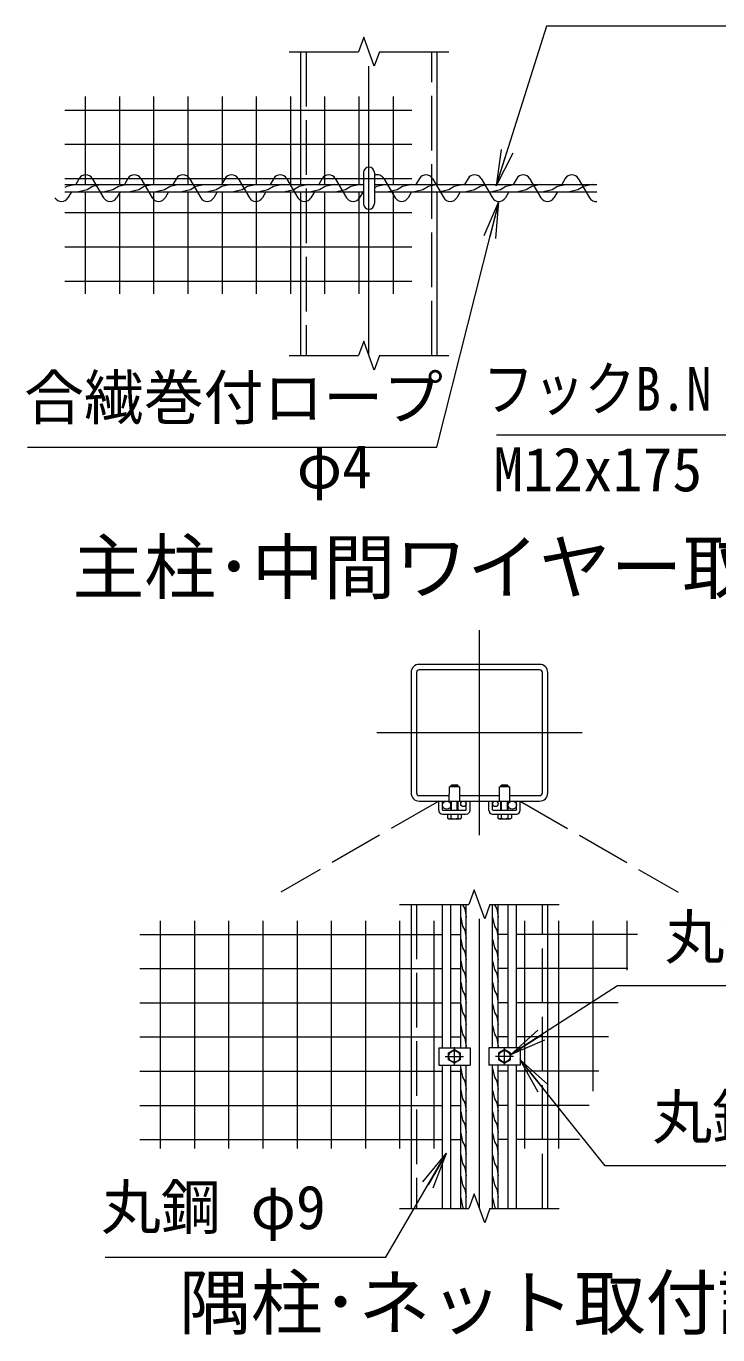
# Model space of a CAD drawing. Units: millimetres at full size; details may follow other scales. Extents: x -16800 to 16800, y -11880 to 11880.
# Drawn here: x 10516 to 13550, y 1031 to 6771 of the extents above; entities that cross this region are included whole.
import ezdxf
from ezdxf.enums import TextEntityAlignment as Align

# ---------------------------------------------------------------- set-up
doc = ezdxf.new("R2010")
doc.units = ezdxf.units.MM
doc.header["$LTSCALE"] = 40
doc.linetypes.add('DASHED', pattern=[7.5, 6, -1.5])
doc.linetypes.add('USER1', pattern=[50.8, 31.75, -6.35, 6.35, -6.35])
for name, color, linetype, lineweight in [('0-0_D-STR1', 1, 'Continuous', 18), ('0-1_D-BMK', 2, 'USER1', 13), ('0-2_D-STR3', 3, 'Continuous', 13), ('0-6_D-STR-DIM', 7, 'Continuous', 13), ('0-7_0', 7, 'Continuous', 18), ('0-9_D-STR-TXT', 7, 'Continuous', 13), ('0-A_D-STR2', 7, 'Continuous', 13), ('0-B_D-TTL-TXT', 7, 'Continuous', 13)]:
    doc.layers.add(name, color=color, linetype=linetype, lineweight=lineweight)
doc.styles.add('ＭＳ ゴシック', font='')
doc.styles.get('ＭＳ ゴシック').set_extended_font_data('MS Gothic')

# ---------------------------------------------------------------- blocks, each defined once
blk = doc.blocks.new('_Open')
at = {"layer": '0-7_0'}
blk.add_line((-40, 6.67), (0, 0), dxfattribs=at)
blk.add_lwpolyline([(-40, -6.67), (0, 0), (-40, 0)], dxfattribs=at)

msp = doc.modelspace()

# ---------------------------------------------------------------- linework, layer by layer
at = {"layer": '0-0_D-STR1'}
for p, q in [((11719.19, 6659.41), (11719.19, 6076.74)), ((12319.19, 6076.74), (12319.19, 6659.41)), ((11719.19, 6044.74), (11719.19, 5326.08)), ((12319.19, 5326.08), (12319.19, 6044.74)), ((12767.9, 3971.85), (12239.9, 3971.85)), ((12203.9, 3935.85), (12203.9, 3407.85)), ((12227.9, 3935.85), (12227.9, 3407.85)), ((12767.9, 3947.85), (12239.9, 3947.85)), ((12779.9, 3407.85), (12779.9, 3935.85)), ((12803.9, 3407.85), (12803.9, 3935.85)), ((12239.9, 3395.85), (12371.66, 3395.85)), ((12416.15, 3395.85), (12591.66, 3395.85)), ((12636.15, 3395.85), (12767.9, 3395.85)), ((12239.9, 3371.85), (12767.9, 3371.85)), ((12203.9, 2918.64), (12203.9, 1585.31)), ((12803.9, 1585.31), (12803.9, 2918.64))]:
    msp.add_line(p, q, dxfattribs=at)
at = {"layer": '0-0_D-STR1', "linetype": 'DASHED'}
for p, q in [((11743.19, 6659.41), (11743.19, 5326.08)), ((12295.19, 5326.08), (12295.19, 6659.41)), ((12227.9, 2918.64), (12227.9, 1585.31)), ((12779.9, 1585.31), (12779.9, 2918.64))]:
    msp.add_line(p, q, dxfattribs=at)
at = {"layer": '0-0_D-STR1'}
for centre, radius, start, end in [((12239.9, 3935.85), 36, 90, 180), ((12767.9, 3935.85), 36, 0, 90), ((12239.9, 3935.85), 12, 90, 180), ((12767.9, 3935.85), 12, 0, 90), ((12239.9, 3407.85), 36, 180, 270), ((12239.9, 3407.85), 12, 180, 270), ((12767.9, 3407.85), 36, 270, 0), ((12767.9, 3407.85), 12, 270, 0)]:
    msp.add_arc(centre, radius, start, end, dxfattribs=at)
at = {"layer": '0-1_D-BMK'}
for p, q in [((12019.19, 5326.08), (12019.19, 6659.41)), ((12503.9, 3221.85), (12503.9, 4121.85)), ((12953.9, 3671.85), (12053.9, 3671.85)), ((12503.9, 1585.31), (12503.9, 2918.64)), ((12353.9, 2251.97), (12433.9, 2251.97)), ((12393.9, 2211.97), (12393.9, 2291.97)), ((12653.9, 2251.97), (12573.9, 2251.97)), ((12613.9, 2211.97), (12613.9, 2291.97))]:
    msp.add_line(p, q, dxfattribs=at)
at = {"layer": '0-2_D-STR3', "color": 4}
for p, q in [((10748.49, 6102.74), (10733.1, 6076.74)), ((10805.35, 6102.74), (10855.1, 6018.74)), ((10961.7, 6102.74), (10946.3, 6076.74)), ((11018.56, 6102.74), (11068.3, 6018.74)), ((11174.91, 6102.74), (11159.51, 6076.74)), ((11231.77, 6102.74), (11281.51, 6018.74)), ((11388.11, 6102.74), (11372.71, 6076.74)), ((11444.97, 6102.74), (11494.71, 6018.74)), ((11601.32, 6102.74), (11585.92, 6076.74)), ((11658.18, 6102.74), (11707.92, 6018.74)), ((11814.52, 6102.74), (11799.13, 6076.74)), ((11871.38, 6102.74), (11921.12, 6018.74)), ((12084.59, 6102.74), (12134.33, 6018.74)), ((12240.93, 6102.74), (12225.54, 6076.74)), ((12297.79, 6102.74), (12347.54, 6018.74)), ((12454.14, 6102.74), (12438.74, 6076.74)), ((12511, 6102.74), (12560.74, 6018.74)), ((12667.34, 6102.74), (12651.95, 6076.74)), ((12724.2, 6102.74), (12773.95, 6018.74)), ((12880.55, 6102.74), (12865.15, 6076.74)), ((12937.41, 6102.74), (12987.15, 6018.74)), ((10714.15, 6044.74), (10698.75, 6018.74)), ((10927.35, 6044.74), (10911.96, 6018.74)), ((11140.56, 6044.74), (11125.16, 6018.74)), ((11353.76, 6044.74), (11338.37, 6018.74)), ((11566.97, 6044.74), (11551.57, 6018.74)), ((11780.18, 6044.74), (11764.78, 6018.74)), ((11995.19, 6047.8), (11977.01, 6017.09)), ((12206.59, 6044.74), (12191.19, 6018.74)), ((12419.79, 6044.74), (12404.4, 6018.74)), ((12633, 6044.74), (12617.6, 6018.74)), ((12846.2, 6044.74), (12830.81, 6018.74))]:
    msp.add_line(p, q, dxfattribs=at)
at = {"layer": '0-2_D-STR3'}
for p, q in [((11995.19, 6128.74), (11995.19, 5992.74)), ((12043.19, 6128.74), (12043.19, 5992.74)), ((10685.86, 6076.74), (11995.19, 6076.74)), ((10685.86, 6044.74), (11995.19, 6044.74)), ((12043.19, 6076.74), (13019.19, 6076.74)), ((12043.19, 6044.74), (13019.19, 6044.74)), ((12371.5, 3371.85), (12371.9, 3434.65)), ((12415.9, 3434.65), (12371.9, 3434.65)), ((12377.9, 3438.25), (12382.7, 3443.05)), ((12377.9, 3438.25), (12409.9, 3438.25)), ((12377.9, 3434.65), (12377.9, 3438.25)), ((12380.9, 3434.65), (12380.9, 3441.25)), ((12382.7, 3443.05), (12405.1, 3443.05)), ((12409.9, 3438.25), (12405.1, 3443.05)), ((12406.9, 3434.65), (12406.9, 3441.25)), ((12409.9, 3434.65), (12409.9, 3438.25)), ((12415.9, 3434.65), (12416.3, 3371.85)), ((12591.5, 3371.85), (12591.9, 3434.65)), ((12635.9, 3434.65), (12591.9, 3434.65)), ((12597.9, 3438.25), (12602.7, 3443.05)), ((12597.9, 3438.25), (12629.9, 3438.25)), ((12597.9, 3434.65), (12597.9, 3438.25)), ((12600.9, 3434.65), (12600.9, 3441.25)), ((12602.7, 3443.05), (12625.1, 3443.05)), ((12629.9, 3438.25), (12625.1, 3443.05)), ((12626.9, 3434.65), (12626.9, 3441.25)), ((12629.9, 3434.65), (12629.9, 3438.25)), ((12635.9, 3434.65), (12636.3, 3371.85)), ((12325.1, 3371.85), (12341.9, 3371.85)), ((12325.1, 3331.85), (12325.1, 3371.85)), ((12341.9, 3333.85), (12341.9, 3371.85)), ((12343.9, 3331.85), (12443.9, 3331.85)), ((12377.9, 3331.85), (12377.9, 3371.85)), ((12380.9, 3331.85), (12380.9, 3371.85)), ((12406.9, 3331.85), (12406.9, 3371.85)), ((12409.9, 3331.85), (12409.9, 3371.85)), ((12445.9, 3333.85), (12445.9, 3371.85)), ((12445.9, 3371.85), (12462.7, 3371.85)), ((12462.7, 3331.85), (12462.7, 3371.85)), ((12545.1, 3371.85), (12561.9, 3371.85)), ((12545.1, 3331.85), (12545.1, 3371.85)), ((12561.9, 3333.85), (12561.9, 3371.85)), ((12563.9, 3331.85), (12663.9, 3331.85)), ((12597.9, 3331.85), (12597.9, 3371.85)), ((12600.9, 3331.85), (12600.9, 3371.85)), ((12626.9, 3331.85), (12626.9, 3371.85)), ((12629.9, 3331.85), (12629.9, 3371.85)), ((12665.9, 3333.85), (12665.9, 3371.85)), ((12665.9, 3371.85), (12682.7, 3371.85)), ((12682.7, 3331.85), (12682.7, 3371.85)), ((12341.9, 3315.05), (12445.9, 3315.05)), ((12363.88, 3315.05), (12363.88, 3296.64)), ((12363.88, 3315.05), (12423.92, 3315.05)), ((12368.7, 3293.85), (12363.88, 3296.64)), ((12368.7, 3293.85), (12419.1, 3293.85)), ((12378.89, 3315.05), (12378.89, 3296.64)), ((12408.91, 3315.05), (12408.91, 3296.64)), ((12419.1, 3293.85), (12423.92, 3296.64)), ((12423.92, 3315.05), (12423.92, 3296.64)), ((12561.9, 3315.05), (12665.9, 3315.05)), ((12583.88, 3315.05), (12583.88, 3296.64)), ((12583.88, 3315.05), (12643.92, 3315.05)), ((12588.7, 3293.85), (12583.88, 3296.64)), ((12588.7, 3293.85), (12639.1, 3293.85)), ((12598.89, 3315.05), (12598.89, 3296.64)), ((12628.91, 3315.05), (12628.91, 3296.64)), ((12639.1, 3293.85), (12643.92, 3296.64)), ((12643.92, 3315.05), (12643.92, 3296.64)), ((12341.9, 2289.97), (12341.9, 2918.64)), ((12377.9, 2289.97), (12377.9, 2918.64)), ((12421.9, 2289.97), (12421.9, 2918.64)), ((12445.9, 2289.97), (12445.9, 2918.64)), ((12561.9, 2289.97), (12561.9, 2918.64)), ((12585.9, 2289.97), (12585.9, 2918.64)), ((12629.9, 2289.97), (12629.9, 2918.64)), ((12665.9, 2289.97), (12665.9, 2918.64)), ((12325.1, 2289.97), (12462.7, 2289.97)), ((12325.1, 2289.97), (12325.1, 2213.97)), ((12367.9, 2266.98), (12393.9, 2282)), ((12367.9, 2236.96), (12367.9, 2266.98)), ((12393.9, 2282), (12419.9, 2266.98)), ((12419.9, 2266.98), (12419.9, 2236.96)), ((12462.7, 2289.97), (12462.7, 2213.97)), ((12682.7, 2289.97), (12545.1, 2289.97)), ((12545.1, 2289.97), (12545.1, 2213.97)), ((12613.9, 2282), (12587.9, 2266.98)), ((12587.9, 2266.98), (12587.9, 2236.96)), ((12639.9, 2266.98), (12613.9, 2282)), ((12639.9, 2236.96), (12639.9, 2266.98)), ((12682.7, 2289.97), (12682.7, 2213.97)), ((12325.1, 2213.97), (12462.7, 2213.97)), ((12341.9, 1585.31), (12341.9, 2213.97)), ((12393.9, 2221.95), (12367.9, 2236.96)), ((12377.9, 1585.31), (12377.9, 2213.97)), ((12419.9, 2236.96), (12393.9, 2221.95)), ((12421.9, 1585.31), (12421.9, 2213.97)), ((12445.9, 1585.31), (12445.9, 2213.97)), ((12682.7, 2213.97), (12545.1, 2213.97)), ((12561.9, 1585.31), (12561.9, 2213.97)), ((12585.9, 1585.31), (12585.9, 2213.97)), ((12587.9, 2236.96), (12613.9, 2221.95)), ((12613.9, 2221.95), (12639.9, 2236.96)), ((12629.9, 1585.31), (12629.9, 2213.97)), ((12665.9, 1585.31), (12665.9, 2213.97))]:
    msp.add_line(p, q, dxfattribs=at)
for points in [[(10733.86, 6076.74), (10693.85, 6067.49), (10685.86, 6062.88)], [(10847.18, 6076.74), (10807.17, 6067.49), (10782.63, 6053.33), (10745.82, 6044.74)], [(10960.51, 6076.74), (10920.49, 6067.49), (10895.96, 6053.33), (10859.14, 6044.74)], [(11073.83, 6076.74), (11033.81, 6067.49), (11009.28, 6053.33), (10972.46, 6044.74)], [(11187.15, 6076.74), (11147.14, 6067.49), (11122.6, 6053.33), (11085.79, 6044.74)], [(11300.47, 6076.74), (11260.46, 6067.49), (11235.92, 6053.33), (11199.11, 6044.74)], [(11413.79, 6076.74), (11373.78, 6067.49), (11349.25, 6053.33), (11312.43, 6044.74)], [(11527.12, 6076.74), (11487.1, 6067.49), (11462.57, 6053.33), (11425.75, 6044.74)], [(11640.44, 6076.74), (11600.43, 6067.49), (11575.89, 6053.33), (11539.08, 6044.74)], [(11753.76, 6076.74), (11713.75, 6067.49), (11689.21, 6053.33), (11652.4, 6044.74)], [(11867.08, 6076.74), (11827.07, 6067.49), (11802.53, 6053.33), (11765.72, 6044.74)], [(11980.41, 6076.74), (11940.39, 6067.49), (11915.86, 6053.33), (11879.04, 6044.74)], [(12093.73, 6076.74), (12053.72, 6067.49), (12043.19, 6061.42)], [(12207.05, 6076.74), (12167.04, 6067.49), (12142.5, 6053.33), (12105.69, 6044.74)], [(12320.37, 6076.74), (12280.36, 6067.49), (12255.82, 6053.33), (12219.01, 6044.74)], [(12433.7, 6076.74), (12393.68, 6067.49), (12369.15, 6053.33), (12332.33, 6044.74)], [(12547.02, 6076.74), (12507, 6067.49), (12482.47, 6053.33), (12445.65, 6044.74)], [(12660.34, 6076.74), (12620.33, 6067.49), (12595.79, 6053.33), (12558.98, 6044.74)], [(12773.66, 6076.74), (12733.65, 6067.49), (12709.11, 6053.33), (12672.3, 6044.74)], [(12886.98, 6076.74), (12846.97, 6067.49), (12822.44, 6053.33), (12785.62, 6044.74)], [(13000.31, 6076.74), (12960.29, 6067.49), (12935.76, 6053.33), (12898.94, 6044.74)], [(12429.28, 2918.64), (12429.53, 2917.4), (12439.61, 2899.74), (12445.9, 2863.3)], [(12569.28, 2918.64), (12569.53, 2917.4), (12579.61, 2899.74), (12585.9, 2863.3)], [(12421.9, 2860.78), (12429.53, 2822.83), (12439.61, 2805.17), (12445.9, 2768.73)], [(12561.9, 2860.78), (12569.53, 2822.83), (12579.61, 2805.17), (12585.9, 2768.73)], [(12421.9, 2766.2), (12429.53, 2728.26), (12439.61, 2710.59), (12445.9, 2674.16)], [(12561.9, 2766.2), (12569.53, 2728.26), (12579.61, 2710.59), (12585.9, 2674.16)], [(12421.9, 2671.63), (12429.53, 2633.69), (12439.61, 2616.02), (12445.9, 2579.59)], [(12561.9, 2671.63), (12569.53, 2633.69), (12579.61, 2616.02), (12585.9, 2579.59)], [(12421.9, 2577.06), (12429.53, 2539.11), (12439.61, 2521.45), (12445.9, 2485.02)], [(12561.9, 2577.06), (12569.53, 2539.11), (12579.61, 2521.45), (12585.9, 2485.02)], [(12421.9, 2482.49), (12429.53, 2444.54), (12439.61, 2426.88), (12445.9, 2390.44)], [(12561.9, 2482.49), (12569.53, 2444.54), (12579.61, 2426.88), (12585.9, 2390.44)], [(12421.9, 2387.92), (12429.53, 2349.97), (12439.61, 2332.31), (12445.9, 2295.87)], [(12561.9, 2387.92), (12569.53, 2349.97), (12579.61, 2332.31), (12585.9, 2295.87)], [(12421.9, 2198.77), (12429.53, 2160.83), (12439.61, 2143.16), (12445.9, 2106.73)], [(12561.9, 2198.77), (12569.53, 2160.83), (12579.61, 2143.16), (12585.9, 2106.73)], [(12421.9, 2104.2), (12429.53, 2066.26), (12439.61, 2048.59), (12445.9, 2012.16)], [(12561.9, 2104.2), (12569.53, 2066.26), (12579.61, 2048.59), (12585.9, 2012.16)], [(12421.9, 2009.63), (12429.53, 1971.68), (12439.61, 1954.02), (12445.9, 1917.59)], [(12561.9, 2009.63), (12569.53, 1971.68), (12579.61, 1954.02), (12585.9, 1917.59)], [(12421.9, 1915.06), (12429.53, 1877.11), (12439.61, 1859.45), (12445.9, 1823.01)], [(12561.9, 1915.06), (12569.53, 1877.11), (12579.61, 1859.45), (12585.9, 1823.01)], [(12421.9, 1820.49), (12429.53, 1782.54), (12439.61, 1764.88), (12445.9, 1728.44)], [(12561.9, 1820.49), (12569.53, 1782.54), (12579.61, 1764.88), (12585.9, 1728.44)], [(12421.9, 1725.92), (12429.53, 1687.97), (12439.61, 1670.31), (12445.9, 1633.87)], [(12561.9, 1725.92), (12569.53, 1687.97), (12579.61, 1670.31), (12585.9, 1633.87)], [(12421.9, 1631.34), (12429.53, 1593.4), (12434.15, 1585.31)], [(12561.9, 1631.34), (12569.53, 1593.4), (12574.15, 1585.31)]]:
    msp.add_lwpolyline(points, dxfattribs=at)
for centre, radius in [((12359.9, 3353.85), 18), ((12433.9, 3359.85), 12), ((12573.9, 3359.85), 12), ((12647.9, 3353.85), 18), ((12393.9, 2251.97), 25), ((12613.9, 2251.97), 25)]:
    msp.add_circle(centre, radius, dxfattribs=at)
for centre, radius, start, end in [((12019.19, 6128.74), 24, 0, 180), ((12019.19, 5992.74), 24, 180, 0), ((12341.9, 3331.85), 16.8, 180, 270), ((12343.9, 3333.85), 2, 180, 270), ((12343.9, 3333.85), 2, 180, 270), ((12443.9, 3333.85), 2, 270, 0), ((12445.9, 3331.85), 16.8, 270, 0), ((12561.9, 3331.85), 16.8, 180, 270), ((12563.9, 3333.85), 2, 180, 270), ((12563.9, 3333.85), 2, 180, 270), ((12663.9, 3333.85), 2, 270, 0), ((12665.9, 3331.85), 16.8, 270, 0), ((12371.39, 3307.61), 13.29, 235.61585, 304.38415), ((12393.9, 3343.99), 49.68, 252.4121, 287.5879), ((12416.42, 3307.61), 13.29, 235.61585, 304.38415), ((12591.39, 3307.61), 13.29, 235.61585, 304.38415), ((12613.9, 3343.99), 49.68, 252.4121, 287.5879), ((12636.42, 3307.61), 13.29, 235.61585, 304.38415)]:
    msp.add_arc(centre, radius, start, end, dxfattribs=at)
at = {"layer": '0-2_D-STR3', "color": 4}
for centre, start, end in [((10776.92, 6087.03), 28.93798, 151.06202), ((10990.13, 6087.03), 28.93798, 151.06202), ((11203.34, 6087.03), 28.93798, 151.06202), ((11416.54, 6087.03), 28.93798, 151.06202), ((11629.75, 6087.03), 28.93798, 151.06202), ((11842.95, 6087.03), 28.93798, 151.06202), ((12056.16, 6087.03), 28.93798, 113.52174), ((12269.36, 6087.03), 28.93798, 151.06202), ((12482.57, 6087.03), 28.93798, 151.06202), ((12695.77, 6087.03), 28.93798, 151.06202), ((12908.98, 6087.03), 28.93798, 151.06202), ((10670.32, 6034.46), 208.93798, 331.06202), ((10883.53, 6034.46), 208.93798, 331.06202), ((11096.73, 6034.46), 208.93798, 331.06202), ((11309.94, 6034.46), 208.93798, 331.06202), ((11523.14, 6034.46), 208.93798, 331.06202), ((11736.35, 6034.46), 208.93798, 331.06202), ((11949.56, 6034.46), 208.93798, 331.06202), ((12162.76, 6034.46), 208.93798, 331.06202), ((12375.97, 6034.46), 208.93798, 331.06202), ((12589.17, 6034.46), 208.93798, 331.06202), ((12802.38, 6034.46), 208.93798, 331.06202), ((13015.58, 6034.46), 208.93798, 276.37941)]:
    msp.add_arc(centre, 32.49, start, end, dxfattribs=at)
at = {"layer": '0-6_D-STR-DIM'}
for p, q in [((11996.11, 6722.84), (11973.02, 6659.41)), ((12042.28, 6595.98), (11996.11, 6722.84)), ((11669.19, 6659.41), (11973.02, 6659.41)), ((12065.37, 6659.41), (12042.28, 6595.98)), ((12065.37, 6659.41), (12369.19, 6659.41)), ((11996.11, 5389.51), (11973.02, 5326.08)), ((12042.28, 5262.65), (11996.11, 5389.51)), ((11669.19, 5326.08), (11973.02, 5326.08)), ((12065.37, 5326.08), (12042.28, 5262.65)), ((12065.37, 5326.08), (12369.19, 5326.08)), ((12480.82, 2982.07), (12457.73, 2918.64)), ((12526.99, 2855.21), (12480.82, 2982.07)), ((12153.9, 2918.64), (12457.73, 2918.64)), ((12550.08, 2918.64), (12526.99, 2855.21)), ((12550.08, 2918.64), (12853.9, 2918.64)), ((12480.82, 1648.74), (12457.73, 1585.31)), ((12526.99, 1521.88), (12480.82, 1648.74)), ((12153.9, 1585.31), (12457.73, 1585.31)), ((12550.08, 1585.31), (12526.99, 1521.88)), ((12550.08, 1585.31), (12853.9, 1585.31))]:
    msp.add_line(p, q, dxfattribs=at)
at = {"layer": '0-9_D-STR-TXT'}
for points in [[(14579.88, 6771.25), (12798.52, 6771.25), (12577.39, 6072.25)], [(10521.93, 4924.59), (12316.48, 4924.59), (12588.68, 6000.04)], [(12578.93, 4978.72), (13719.71, 4978.72), (13836.69, 5988.27)], [(14217.2, 2561.39), (13109.95, 2561.39), (12641.58, 2259.65)], [(14546.86, 1771.29), (13055.85, 1771.29), (12683.95, 2235.14)], [(10861.52, 1371.9), (12093.64, 1371.9), (12357.91, 1825.45)]]:
    msp.add_lwpolyline(points, dxfattribs=at)
at = {"layer": '0-A_D-STR2'}
for p, q in [((10776.21, 6076.74), (10776.21, 6462.83)), ((10926.21, 6076.74), (10926.21, 6462.83)), ((11076.21, 6076.74), (11076.21, 6462.83)), ((11226.21, 6076.74), (11226.21, 6462.83)), ((11376.21, 6076.74), (11376.21, 6462.83)), ((11526.21, 6076.74), (11526.21, 6462.83)), ((11676.21, 6076.74), (11676.21, 6462.83)), ((11826.21, 6076.74), (11826.21, 6462.83)), ((11976.21, 6076.74), (11976.21, 6462.83)), ((12126.21, 6076.74), (12126.21, 6462.83)), ((10685.86, 6403.18), (12207.91, 6403.18)), ((10685.86, 6253.18), (12207.91, 6253.18)), ((10685.86, 6103.18), (12207.91, 6103.18)), ((10776.21, 5597.5), (10776.21, 6044.74)), ((10926.21, 5597.5), (10926.21, 6044.74)), ((11076.21, 5597.5), (11076.21, 6044.74)), ((11226.21, 5597.5), (11226.21, 6044.74)), ((11376.21, 5597.5), (11376.21, 6044.74)), ((11526.21, 5597.5), (11526.21, 6044.74)), ((11676.21, 5597.5), (11676.21, 6044.74)), ((11826.21, 5597.5), (11826.21, 6044.74)), ((11976.21, 5597.5), (11976.21, 6044.74)), ((12126.21, 5597.5), (12126.21, 6044.74)), ((10685.86, 5953.18), (12207.91, 5953.18)), ((10685.86, 5803.18), (12207.91, 5803.18)), ((10685.86, 5653.18), (12207.91, 5653.18)), ((11105.26, 1848.23), (11105.26, 2846.89)), ((11255.26, 1848.23), (11255.26, 2846.89)), ((11405.26, 1848.23), (11405.26, 2846.89)), ((11555.26, 1848.23), (11555.26, 2846.89)), ((11705.26, 1848.23), (11705.26, 2846.89)), ((11855.26, 1848.23), (11855.26, 2846.89)), ((12005.26, 1848.23), (12005.26, 2846.89)), ((12155.26, 1848.23), (12155.26, 2846.89)), ((12305.26, 1848.23), (12305.26, 2846.89)), ((12702.54, 1848.23), (12702.54, 2846.89)), ((12852.54, 1848.23), (12852.54, 2846.89)), ((13002.54, 2099.6), (13002.54, 2846.89)), ((13152.54, 2629.95), (13152.54, 2846.89)), ((11014.91, 2787.24), (12341.9, 2787.24)), ((12377.9, 2787.24), (12421.9, 2787.24)), ((12629.9, 2787.24), (12585.9, 2787.24)), ((13197.03, 2787.24), (12665.9, 2787.24)), ((11014.91, 2637.24), (12341.9, 2637.24)), ((12377.9, 2637.24), (12421.9, 2637.24)), ((12629.9, 2637.24), (12585.9, 2637.24)), ((13154.6, 2637.24), (12665.9, 2637.24)), ((11014.91, 2487.24), (12341.9, 2487.24)), ((12377.9, 2487.24), (12421.9, 2487.24)), ((12629.9, 2487.24), (12585.9, 2487.24)), ((13112.18, 2487.24), (12665.9, 2487.24)), ((11014.91, 2337.24), (12341.9, 2337.24)), ((12377.9, 2337.24), (12421.9, 2337.24)), ((12629.9, 2337.24), (12585.9, 2337.24)), ((13069.75, 2337.24), (12665.9, 2337.24)), ((11014.91, 2187.24), (12341.9, 2187.24)), ((12377.9, 2187.24), (12421.9, 2187.24)), ((12629.9, 2187.24), (12585.9, 2187.24)), ((13027.33, 2187.24), (12665.9, 2187.24)), ((11014.91, 2037.24), (12341.9, 2037.24)), ((12377.9, 2037.24), (12421.9, 2037.24)), ((12629.9, 2037.24), (12585.9, 2037.24)), ((12984.9, 2037.24), (12665.9, 2037.24)), ((11014.91, 1887.24), (12341.9, 1887.24)), ((12377.9, 1887.24), (12421.9, 1887.24)), ((12629.9, 1887.24), (12585.9, 1887.24)), ((12942.48, 1887.24), (12665.9, 1887.24))]:
    msp.add_line(p, q, dxfattribs=at)
at = {"layer": '0-A_D-STR2', "linetype": 'DASHED'}
for p, q in [((12325.1, 3371.85), (11632.28, 2971.85)), ((12682.7, 3371.85), (13375.52, 2971.85))]:
    msp.add_line(p, q, dxfattribs=at)

# ---------------------------------------------------------------- block references
at = {"layer": '0-9_D-STR-TXT', "xscale": 4, "yscale": 4}
for p, rotation in [((12576.79, 6070.34), 252.44513), ((12589.17, 6001.98), 75.79664), ((12639.9, 2258.57), 212.7918), ((12682.7, 2236.7), 128.72125), ((12358.92, 1827.18), 59.77232)]:
    msp.add_blockref('_Open', p, dxfattribs=dict(at, rotation=rotation))

# ---------------------------------------------------------------- texts
at = {"layer": '0-9_D-STR-TXT', "style": 'ＭＳ ゴシック', "width": 0.85}
msp.add_text('フックB.N', height=192.4, dxfattribs=at).set_placement((12519.36, 5026.53), align=Align.BOTTOM_LEFT)
at = {"layer": '0-9_D-STR-TXT', "style": 'ＭＳ ゴシック'}
for s, p in [('合繊巻付ロープ', (10506.7, 4988.64)), ('φ4', (11702.64, 4685.64)), ('M12x175', (12565.1, 4673.1)), ('丸鋼止B', (13316.69, 2621.89)), ('丸鋼止金具', (13262.6, 1832.29)), ('丸鋼 φ9', (10844.26, 1436.46))]:
    msp.add_text(s, height=192.4, dxfattribs=at).set_placement(p, align=Align.BOTTOM_LEFT)
at = {"layer": '0-B_D-TTL-TXT', "style": 'ＭＳ ゴシック'}
for s, p in [('主柱･中間ワイヤー取付詳細', (10718.69, 4213.59)), ('隅柱･ネット取付詳細', (11186.5, 987.21))]:
    msp.add_text(s, height=230.8, dxfattribs=at).set_placement(p, align=Align.BOTTOM_LEFT)

doc.saveas('drawing.dxf')
